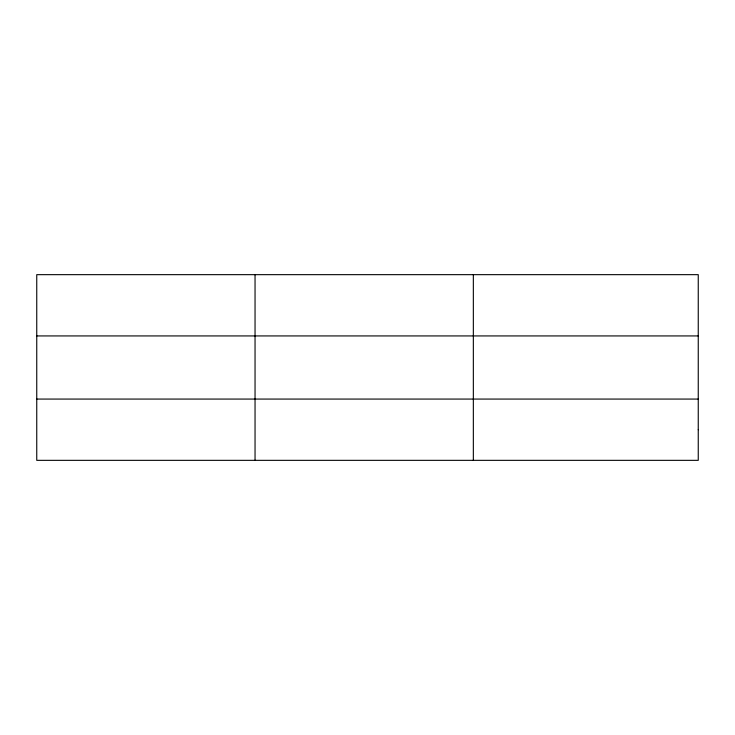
<?xml version="1.0" encoding="UTF-8"?>
<svg xmlns="http://www.w3.org/2000/svg" width="735" height="735" viewBox="0 0 735 735"><rect width="100%" height="100%" fill="white"/><g stroke="black" fill="none" stroke-linecap="round" stroke-linejoin="round"><path stroke-width="1.1" d="M255.045 274.66L255.045 460.34M473.34 274.66L473.34 460.34M36.75 335.932L698.25 335.932M36.75 399.068L698.25 399.068M698.25 429.709L698.25 460.34L36.75 460.34L36.75 274.66L698.25 274.66L698.25 429.709"/></g></svg>
